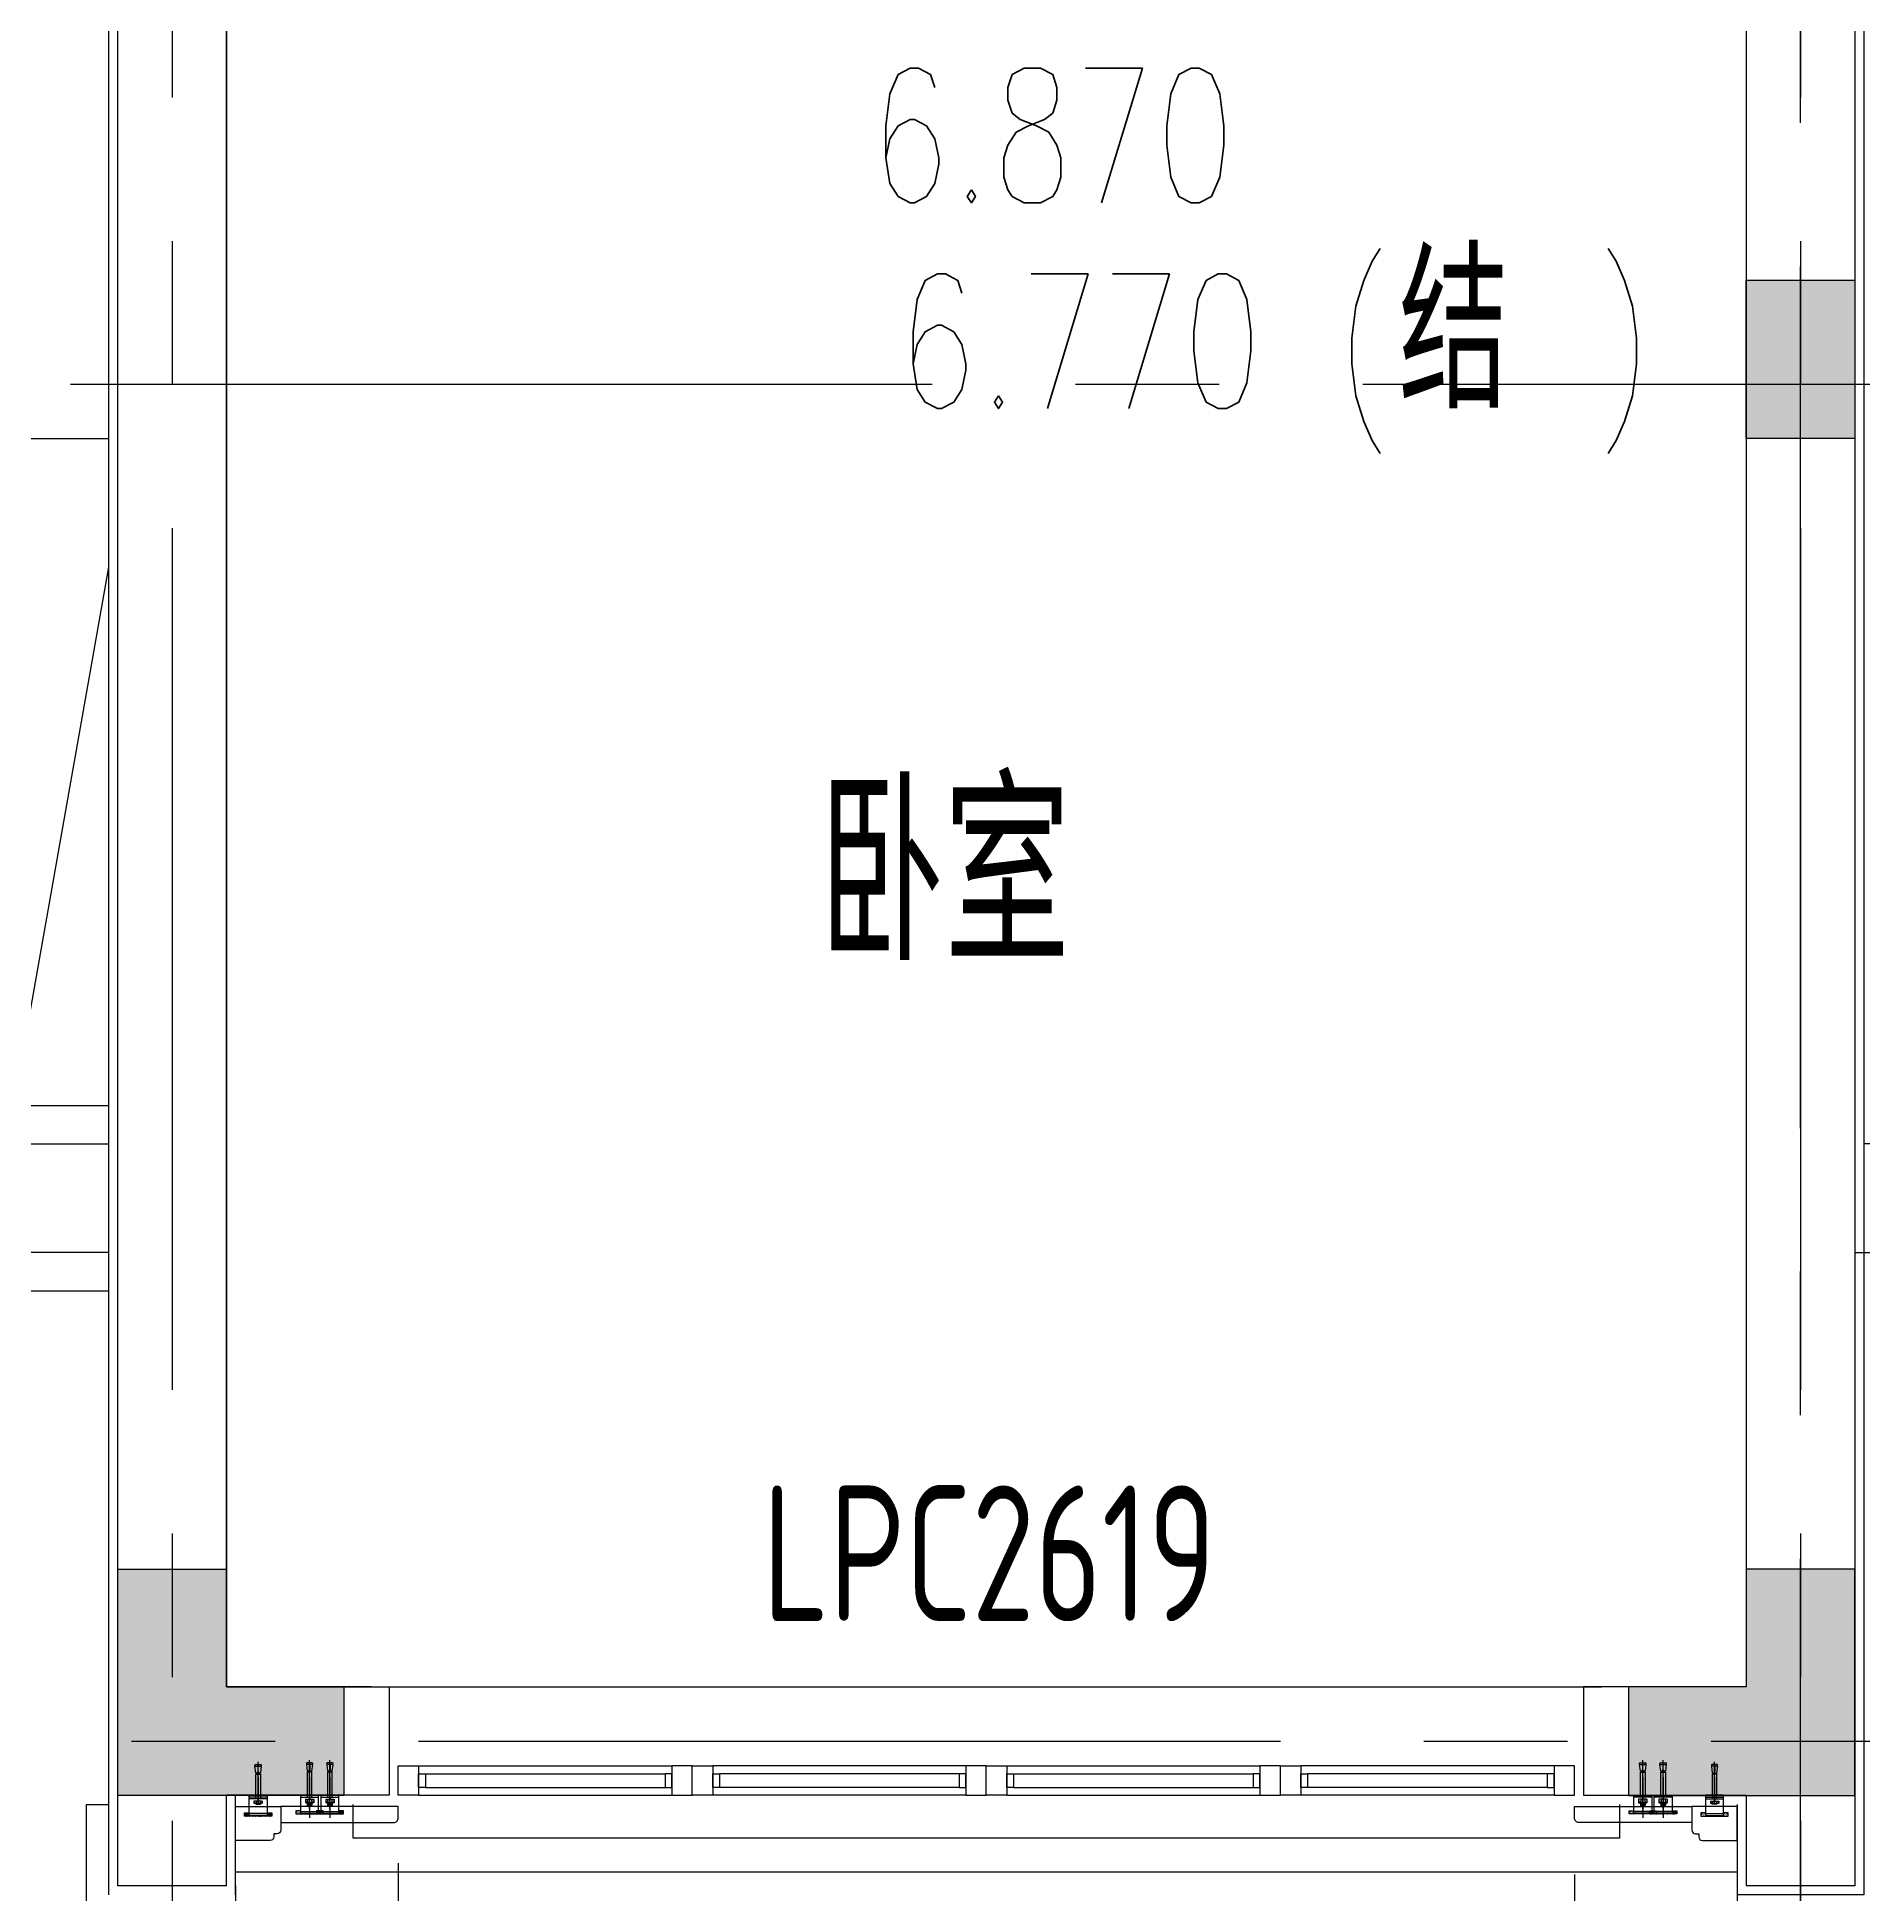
# Model space of a CAD drawing. Extents: x 296441 to 853063, y 459050 to 1117990.
# Drawn here: x 648600 to 652638, y 567787 to 571894 of the extents above; entities that cross this region are included whole.
import ezdxf
from ezdxf.enums import TextEntityAlignment as Align

# ---------------------------------------------------------------- set-up
doc = ezdxf.new("R2010")
doc.units = 0
doc.header["$LTSCALE"] = 1000
for name, pattern in [('14-GRID$0$CENTER2', [28.575, 19.05, -3.175, 3.175, -3.175]), ('CENTER', [50.8, 31.75, -6.35, 6.35, -6.35]), ('DASH', [0.35, 0.25, -0.1]), ('DOTE', [2.42, 2, -0.2, 0.02, -0.2]), ('E2-E3-FL03$0$E1-FL03$0$HIDDEN2', [4.7625, 3.175, -1.5875])]:
    doc.linetypes.add(name, pattern=pattern)
for name, color, linetype in [('0-COL-H1', 170, 'Continuous'), ('14-GRID$0$G-GRID', 9, '14-GRID$0$CENTER2'), ('20-PLAN-FL03-P$0$A-HOLE', 211, 'Continuous'), ('5PJ(配件)', 13, 'Continuous'), ('8XX(虚线)', 8, 'DASH'), ('DZ-TEXT-FL01$0$A-ROOM-IDEN', 4, 'Continuous'), ('E-TEXT-BS01-MI-14$0$A-WIND-IDEN', 33, 'Continuous'), ('E1-FL03$0$A-OVLK', 140, 'Continuous'), ('E1-FL03$0$A-WALL', 1, 'Continuous'), ('E1-FL03$0$A-WALL-FNSH', 6, 'Continuous'), ('E2-E3-FL03$0$A-OVLK', 140, 'Continuous'), ('E2-E3-FL03$0$A-SECT-WIND', 155, 'Continuous'), ('E2-E3-FL03$0$A-SECT-WOOD', 17, 'Continuous'), ('E2-E3-FL03$0$A-WALL', 1, 'Continuous'), ('E2-E3-FL03$0$E1-FL03$0$A-ELEV-HDDN', 161, 'E2-E3-FL03$0$E1-FL03$0$HIDDEN2'), ('E2-E3-FL03$0$E1-FL03$0$A-OVLK', 140, 'Continuous'), ('E2-E3-FL03$0$E1-FL03$0$A-WALL', 1, 'Continuous'), ('E2-E3-FL03$0$G-XREF', 2, 'Continuous'), ('E_OTHER', 7, 'Continuous'), ('PUB_TEXT', 7, 'Continuous'), ('WALL', 242, 'Continuous'), ('ZT0_默认图层-----PM、LM、DY、JD', 7, 'Continuous'), ('ZT1_Dim---标注---PM、LM、DY、JD', 252, 'Continuous'), ('ZT3_型材--铝断面-------------JD', 6, 'Continuous'), ('ZT3_辅材--五金件-------------JD', 13, 'Continuous')]:
    doc.layers.add(name, color=color, linetype=linetype)
doc.styles.add('_TCH_DIM', font='SIMPLEX', dxfattribs={"bigfont": 'GBCBIG'})
doc.styles.get("Standard").update_dxf_attribs({"font": 'gbenor.shx', "bigfont": 'gbcbig.shx'})
doc.styles.add('ZT-DIMSTYLE', font='ROMANS.shx', dxfattribs={"width": 0.7, "bigfont": 'CHINESE.shx'})
doc.styles.add('ZT_文字标注', font='ROMANS.shx', dxfattribs={"width": 0.7, "bigfont": '@1chinese.shx'})
doc.dimstyles.new('ZT-DIM100', dxfattribs={"dimscale": 100, "dimtxt": 2.5, "dimasz": 1.5, "dimexe": 1, "dimexo": 1, "dimgap": 0.5, "dimtad": 1, "dimdec": 0, "dimdsep": 46, "dimtxsty": 'ZT-DIMSTYLE', "dimblk": 'ARCHTICK', "dimcen": 2.5, "dimclrd": 175, "dimclre": 175, "dimclrt": 7, "dimazin": 2, "dimtfac": 1, "dimtix": 1, "dimtmove": 2, "dimatfit": 3, "dimfxl": 0, "dimarcsym": 0})

# ---------------------------------------------------------------- blocks, each defined once
blk = doc.blocks.new('*U427')
at = {"layer": 'E2-E3-FL03$0$A-SECT-WIND'}
for p, q in [((45, 32.5), (605, 32.5)), ((60, 15), (590, 15)), ((45, -32.5), (605, -32.5)), ((60, -15), (590, -15))]:
    blk.add_line(p, q, dxfattribs=at)
at = {"layer": 'E2-E3-FL03$0$A-SECT-WOOD'}
for points in [[(0, 32.5), (45, 32.5), (45, -32.5), (0, -32.5)], [(60, 15), (60, -15), (45, -15), (45, 15)], [(590, 15), (590, -15), (605, -15), (605, 15)], [(650, 32.5), (605, 32.5), (605, -32.5), (650, -32.5)]]:
    blk.add_lwpolyline(points, close=True, dxfattribs=at)
blk = doc.blocks.new('ZT_钢膨胀螺栓_M10X95')
at = {"layer": 'ZT3_辅材--五金件-------------JD', "color": 1, "linetype": 'DOTE', "ltscale": 5}
blk.add_line((-27, 0), (82, 0), dxfattribs=at)
at = {"layer": 'ZT3_辅材--五金件-------------JD'}
for p, q in [((-17.5, 5), (-19, 3.5)), ((-19, -3.5), (-19, 3.5)), ((-13, 4.2), (-18.2, 4.2)), ((-13, 5), (-17.5, 5)), ((-17.5, 5), (-17.5, -5)), ((-16, 5), (-16, -5)), ((-14.5, 5), (-14.5, -5)), ((-13, -6.9), (-13, 6.9)), ((-4.6, 9.2), (-12.5, 9.2)), ((-4.6, 4.6), (-12.5, 4.6)), ((-4.6, -9.2), (-4.6, 9.2)), ((-2, 0.7), (-4.6, -0.2)), ((-2, 0), (-4.6, -0.9)), ((0, 5), (55, 5)), ((55, 5), (55, -5)), ((57.1, 4.1), (55, 4.1)), ((57.1, 1), (55, 1)), ((57.1, 5), (72.4, 7)), ((57.1, -5), (57.1, 5)), ((72.4, 0.4), (60.5, 0.4)), ((72.4, 7), (72.4, 0.4)), ((72.4, 6.5), (74.9, 6.9)), ((76, 5.9), (76, -5.9)), ((-17.5, -5), (-19, -3.5)), ((-13, -4.2), (-18.2, -4.2)), ((-13, -5), (-17.5, -5)), ((-4.6, -4.6), (-12.5, -4.6)), ((-4.6, -9.2), (-12.5, -9.2)), ((55, -5), (0, -5)), ((57.1, -1), (55, -1)), ((57.1, -4.1), (55, -4.1)), ((72.4, -7), (57.1, -5)), ((60.5, -0.4), (72.4, -0.4)), ((72.4, -0.4), (72.4, -7)), ((74.9, -6.9), (72.4, -6.5))]:
    blk.add_line(p, q, dxfattribs=at)
for centre, radius, start, end in [((-7.4, 6.9), 5.58, 155.5673, 204.4327), ((8.6, 0), 21.6, 167.6432, 192.3568), ((59.6, 0), 1.04, 23.5782, 336.4218), ((75, 5.9), 1, 0, 97.412), ((-7.4, -6.9), 5.58, 155.5673, 204.4327), ((75, -5.9), 1, 262.588, 0)]:
    blk.add_arc(centre, radius, start, end, dxfattribs=at)
at = {"layer": 'Defpoints', "color": 250, "style": 'ZT_文字标注', "width": 0.7}
for s, p in [('M10', (-9, 7.2)), ('95', (-9, -6.2))]:
    blk.add_text(s, height=1.5, rotation=90, dxfattribs=at).set_placement(p, align=Align.MIDDLE)
blk = doc.blocks.new('*U2473')
at = {"layer": 'ZT3_辅材--五金件-------------JD', "rotation": 270}
blk.add_blockref('ZT_钢膨胀螺栓_M10X95', (0, 0), dxfattribs=at)
blk = doc.blocks.new('L形挂件')
at = {"layer": '8XX(虚线)', "ltscale": 25}
h = blk.add_hatch(dxfattribs=at)
h.set_pattern_fill('AR-SAND', color=256, scale=0.05, style=0)
h.set_pattern_definition([(52.5, (-25.0006, -59.7017), (2.44707, -0.08), [0, -1.9304, 0, -2.159, 0, -2.06375]), (82.5, (-25.0006, -59.7017), (3.58413, 2.24762), [0, -1.0414, 0, -1.7399, 0, -0.66675]), (122.5, (-25.0006, -61.2638), (0.00719, 3.95496), [0, -0.635, 0, -2.286, 0, -2.9845]), (132.5, (-25.0006, -61.2638), (1.11465, 3.81778), [0, -0.3175, 0, -1.4986, 0, -1.7145])])
edge = h.paths.add_edge_path()
edge.add_line((-34, -29.7), (-41, -29.7))
edge.add_line((-41, -29.7), (-41, -59.7))
edge.add_line((-41, -59.7), (-39.5, -59.7))
edge.add_line((-39.5, -59.7), (-39.5, -40.9))
edge.add_arc((-38.3, -40.9), 1.2, 90, 180, ccw=False)
edge.add_line((-38.3, -39.7), (-34, -39.7))
edge.add_line((-34, -39.7), (-34, -29.7))
edge = h.paths.add_edge_path()
edge.add_line((-41, -89.7), (-34, -89.7))
edge.add_line((-34, -89.7), (-34, -79.7))
edge.add_line((-34, -79.7), (-38.3, -79.7))
edge.add_arc((-38.3, -78.5), 1.2, -180, -90, ccw=False)
edge.add_line((-39.5, -78.5), (-39.5, -59.7))
edge.add_line((-39.5, -59.7), (-41, -59.7))
edge.add_line((-41, -59.7), (-41, -89.7))
h = blk.add_hatch(dxfattribs=at)
h.set_pattern_fill('AR-SAND', color=256, scale=0.05, angle=180, style=0)
h.set_pattern_definition([(52.5, (-25.0006, -104.7017), (2.44707, -0.08), [0, -1.9304, 0, -2.159, 0, -2.06375]), (82.5, (-25.0006, -104.7017), (3.58413, 2.24762), [0, -1.0414, 0, -1.7399, 0, -0.66675]), (122.5, (-25.0006, -106.2638), (0.00719, 3.95496), [0, -0.635, 0, -2.286, 0, -2.9845]), (132.5, (-25.0006, -106.2638), (1.11465, 3.81778), [0, -0.3175, 0, -1.4986, 0, -1.7145])])
edge = h.paths.add_edge_path()
edge.add_line((-41, -134.7), (-34, -134.7))
edge.add_line((-34, -134.7), (-34, -124.7))
edge.add_line((-34, -124.7), (-38.3, -124.7))
edge.add_arc((-38.3, -123.5), 1.2, -180, -90, ccw=False)
edge.add_line((-39.5, -123.5), (-39.5, -104.7))
edge.add_line((-39.5, -104.7), (-41, -104.7))
edge.add_line((-41, -104.7), (-41, -134.7))
edge = h.paths.add_edge_path()
edge.add_line((-34, -74.7), (-41, -74.7))
edge.add_line((-41, -74.7), (-41, -104.7))
edge.add_line((-41, -104.7), (-39.5, -104.7))
edge.add_line((-39.5, -104.7), (-39.5, -85.9))
edge.add_arc((-38.3, -85.9), 1.2, 90, 180, ccw=False)
edge.add_line((-38.3, -84.7), (-34, -84.7))
edge.add_line((-34, -84.7), (-34, -74.7))
at = {"color": 8}
for p, q in [((-41, -29.7), (-34, -29.7)), ((-41, -74.7), (-34, -74.7))]:
    blk.add_line(p, q, dxfattribs=at)
at = {"color": 1, "linetype": 'CENTER', "ltscale": 10}
for p, q in [((40, -59.7), (-50, -59.7)), ((40, -59.7), (-50, -59.7)), ((40, -104.7), (-50, -104.7)), ((40, -104.7), (-50, -104.7))]:
    blk.add_line(p, q, dxfattribs=at)
at = {"layer": '5PJ(配件)'}
for p, q in [((-4, -79.7), (-4, -39.7)), ((-39.5, -110.9), (-39.5, -85.9)), ((-39.5, -123.5), (-39.5, -110.9)), ((-38.3, -84.7), (-25, -84.7)), ((-35.5, -124.7), (-35.5, -84.7)), ((-25, -124.7), (-38.3, -124.7))]:
    blk.add_line(p, q, dxfattribs=at)
for points in [[(-25, -39.7), (0, -39.7)], [(0, -40.1), (0, -79.7), (-25, -79.7)], [(-25, -84.7), (0, -84.7), (0, -124.7)], [(0, -124.7), (-25, -124.7)]]:
    blk.add_lwpolyline(points, dxfattribs=at)
for centre, start, end in [((-38.3, -85.9), 90, 180), ((-38.3, -123.5), 180, 270)]:
    blk.add_arc(centre, 1.2, start, end, dxfattribs=at)
at = {"layer": '8XX(虚线)', "ltscale": 25}
for p, q in [((-41, -89.7), (-41, -29.7)), ((-34, -29.7), (-34, -39.7)), ((-41, -134.7), (-41, -74.7)), ((-34, -74.7), (-34, -84.7)), ((-34, -79.7), (-34, -89.7)), ((-34, -89.7), (-41, -89.7)), ((-34, -134.7), (-41, -134.7)), ((-34, -124.7), (-34, -134.7))]:
    blk.add_line(p, q, dxfattribs=at)
at = {"layer": '8XX(虚线)', "linetype": 'Continuous', "ltscale": 25}
for p, q in [((-39.5, -65.9), (-39.5, -40.9)), ((-38.3, -39.7), (-25, -39.7)), ((-35.5, -79.7), (-35.5, -39.7)), ((-39.5, -78.5), (-39.5, -65.9)), ((-25, -79.7), (-38.3, -79.7))]:
    blk.add_line(p, q, dxfattribs=at)
at = {"layer": '8XX(虚线)', "linetype": 'DASH', "ltscale": 25}
blk.add_line((-4, -124.7), (-4, -84.7), dxfattribs=at)
for centre, start, end in [((-38.3, -40.9), 90, 180), ((-38.3, -78.5), 180, 270)]:
    blk.add_arc(centre, 1.2, start, end, dxfattribs=at)
at = {"layer": 'ZT3_辅材--五金件-------------JD', "rotation": 90}
for p in [(-4, -59.7), (-4, -104.7)]:
    blk.add_blockref('*U2473', p, dxfattribs=at)
blk = doc.blocks.new('20180521.08271243')
at = {"layer": '8XX(虚线)', "ltscale": 25}
h = blk.add_hatch(dxfattribs=at)
h.set_pattern_fill('AR-SAND', color=256, scale=0.05, angle=360, style=0)
h.set_pattern_definition([(232.5, (-292719.11, -161804.6666), (-2.447066187, 0.080001565), [0, -1.9304, 0, -2.159, 0, -2.06375]), (262.5, (-292719.11, -161804.6666), (-3.584125503, -2.247616416), [0, -1.0414, 0, -1.7399, 0, -0.66675]), (302.5, (-292719.11, -161803.1045), (-0.007185923, -3.954961851), [0, -0.635, 0, -2.286, 0, -2.9845]), (312.5, (-292719.11, -161803.1045), (-1.114646616, -3.817782262), [0, -0.3175, 0, -1.4986, 0, -1.7145])])
edge = h.paths.add_edge_path()
edge.add_line((30, 36), (30, 29))
edge.add_line((30, 29), (20, 29))
edge.add_line((20, 29), (20, 33.3))
edge.add_arc((18.8, 33.3), 1.2, 360, 450)
edge.add_line((18.8, 34.5), (0, 34.5))
edge.add_line((0, 34.5), (0, 36))
edge.add_line((0, 36), (30, 36))
edge = h.paths.add_edge_path()
edge.add_line((-30, 29), (-30, 36))
edge.add_line((-30, 36), (0, 36))
edge.add_line((0, 36), (0, 34.5))
edge.add_line((0, 34.5), (-18.8, 34.5))
edge.add_arc((-18.8, 33.3), 1.2, 90, 180)
edge.add_line((-20, 33.3), (-20, 29))
edge.add_line((-20, 29), (-30, 29))
at = {"color": 8}
blk.add_line((-30, 36, 0), (-30, 29, 0), dxfattribs=at)
at = {"color": 1, "linetype": 'CENTER', "ltscale": 10}
blk.add_line((0, -50), (0, 9.5), dxfattribs=at)
blk.add_line((0, -50), (0, 9.5), dxfattribs=at)
at = {"layer": '5PJ(配件)'}
for p, q in [((-20, 33.3, 0), (-20, 30, 0)), ((20, 30.5, 0), (-20, 30.5, 0)), ((6.2, 34.5, 0), (-18.8, 34.5, 0)), ((18.8, 34.5, 0), (6.2, 34.5, 0)), ((20, 30, 0), (20, 33.3, 0)), ((20, -2), (-20, -2)), ((20, -6), (-20, -6))]:
    blk.add_line(p, q, dxfattribs=at)
for points in [[(-20, 30), (-20, -10), (20, -10)], [(20, -10), (20, 30)]]:
    blk.add_lwpolyline(points, dxfattribs=at)
for centre, start, end in [((-18.8, 33.3, 0), 90, 180), ((18.8, 33.3, 0), 0, 90)]:
    blk.add_arc(centre, 1.2, start, end, dxfattribs=at)
at = {"layer": '8XX(虚线)', "ltscale": 25}
for p, q in [((30, 36, 0), (-30, 36, 0)), ((-30, 29, 0), (-20, 29, 0)), ((-25, 29, 0), (-20, 29, 0)), ((20, 29, 0), (30, 29, 0)), ((30, 29, 0), (30, 36, 0))]:
    blk.add_line(p, q, dxfattribs=at)
at = {"layer": 'ZT3_辅材--五金件-------------JD'}
for p, q in [((-9.2, 2.6), (-9.2, 7.5)), ((9.2, 2.6), (-9.2, 2.6)), ((6.9, 8), (-6.9, 8)), ((-5, 8), (-5, 9.5)), ((-5, 9.5), (5, 9.5)), ((-4.6, 2.6), (-4.6, 7.5)), ((-4.3, 8), (-4.3, 9.5)), ((-0.7, 0), (0.2, 2.6)), ((0, 0), (0.9, 2.6)), ((4.2, 8), (4.2, 9.5)), ((4.6, 2.6), (4.6, 7.5)), ((5, 8), (5, 9.5)), ((9.2, 2.6), (9.2, 7.5)), ((-5, -2), (-5, -57)), ((5, -57), (5, -2)), ((-5, -59.1), (-7, -74.4)), ((-7, -74.4), (-0.4, -74.4)), ((-6.5, -74.4), (-6.9, -76.9)), ((-5.9, -78), (5.9, -78)), ((-5, -57), (5, -57)), ((5, -59.1), (-5, -59.1)), ((-4.1, -59.1), (-4.1, -57)), ((-1, -59.1), (-1, -57)), ((-0.4, -74.4), (-0.4, -62.5)), ((0.4, -62.5), (0.4, -74.4)), ((0.4, -74.4), (7, -74.4)), ((1, -59.1), (1, -57)), ((4.1, -59.1), (4.1, -57)), ((7, -74.4), (5, -59.1)), ((6.9, -76.9), (6.5, -74.4))]:
    blk.add_line(p, q, dxfattribs=at)
at = {"layer": 'ZT3_辅材--五金件-------------JD', "color": 1, "linetype": 'DOTE', "ltscale": 5}
blk.add_line((0, 9.5), (0, -84), dxfattribs=at)
at = {"layer": 'ZT3_辅材--五金件-------------JD'}
for centre, radius, start, end in [((-6.9, 2.4), 5.58, 65.5673, 114.4327), ((0, -13.6), 21.6, 77.6432, 102.3568), ((6.9, 2.4), 5.58, 65.5673, 114.4327), ((-5.9, -77), 1, 172.588, 270), ((0, -61.6), 1.04, 293.5782, 246.4218), ((5.9, -77), 1, 270, 7.412)]:
    blk.add_arc(centre, radius, start, end, dxfattribs=at)
at = {"layer": 'Defpoints', "color": 250, "style": 'ZT_文字标注', "text_generation_flag": 4, "width": 0.7}
for s, p in [('M10', (-7.2, 7)), ('95', (6.2, 7))]:
    blk.add_text(s, height=1.5, rotation=180, dxfattribs=at).set_placement(p, align=Align.MIDDLE)
blk = doc.blocks.new('20191022140936')
at = {"layer": 'ZT3_型材--铝断面-------------JD', "ltscale": 0.02, "elevation": 0}
blk.add_lwpolyline([(-260, -25), (-260, -77, -0.414214), (-268, -85), (-275, -85), (-275, -92, -0.414214), (-283, -100), (-360, -100), (-360, -25), (-260, -25)], format="xyb", dxfattribs=at)
blk.add_lwpolyline([(-260, -25), (-260, -60), (-10, -60, 0.414214), (0, -50), (0, -25)], format="xyb", close=True, dxfattribs=at)
at = {"layer": 'ZT0_默认图层-----PM、LM、DY、JD', "ltscale": 10, "xscale": -1, "rotation": 180}
blk.add_blockref('20180521.08271243', (-309.9, -10), dxfattribs=at)
at = {"layer": 'ZT1_Dim---标注---PM、LM、DY、JD', "ltscale": 10, "xscale": -1, "rotation": 270}
blk.add_blockref('L形挂件', (-91.5, 0), dxfattribs=at)
blk = doc.blocks.new('HHHH23')
at = {"layer": 'E1-FL03$0$A-OVLK'}
for p, q in [((923034.2, 410652.8), (923034.2, 408502.8)), ((923034.2, 410652.8), (923084.2, 410652.8)), ((926684.2, 410502.8), (923364.2, 410502.8)), ((926684.2, 410502.8), (926684.2, 410333.8))]:
    blk.add_line(p, q, dxfattribs=at)
at = {"layer": 'E1-FL03$0$A-WALL'}
for p, q in [((932704.2, 410672.8), (932704.2, 422612.8)), ((923104.2, 410472.8), (923104.2, 410672.8)), ((923344.2, 410472.8), (923344.2, 410672.8)), ((923344.2, 410472.8), (923104.2, 410472.8))]:
    blk.add_line(p, q, dxfattribs=at)
at = {"layer": 'E1-FL03$0$A-WALL-FNSH'}
for p, q in [((932684.2, 410652.8), (932684.2, 422632.8)), ((926964.2, 414792.8), (926964.2, 410452.8)), ((923084.2, 410452.8), (923084.2, 410672.8)), ((923364.2, 410452.8), (923364.2, 410672.8)), ((926684.2, 410652.8), (926684.2, 410452.8)), ((926964.2, 410452.8), (926684.2, 410452.8))]:
    blk.add_line(p, q, dxfattribs=at)
at = {"layer": 'E2-E3-FL03$0$A-OVLK'}
blk.add_line((923664.2, 410912.8), (926384.2, 410912.8), dxfattribs=at)
blk.add_lwpolyline([(926424.2, 410652.8), (926424.2, 410577.8), (923624.2, 410577.8), (923624.2, 410652.8)], dxfattribs=at)
at = {"layer": 'E2-E3-FL03$0$A-WALL'}
for p, q in [((923344.2, 412454.7), (923344.2, 410912.8)), ((926704.2, 411627.9), (926704.2, 410912.8)), ((926944.2, 411627.9), (926944.2, 410672.8)), ((923664.2, 410912.8), (923344.2, 410912.8)), ((923664.2, 410672.8), (923604.2, 410672.8))]:
    blk.add_line(p, q, dxfattribs=at)
for points in [[(923344.2, 414872.8), (923344.2, 410912.8)], [(923344.2, 410912.8), (923704.2, 410912.8), (923704.2, 410672.8), (923344.2, 410672.8)], [(926704.2, 410912.8), (926344.2, 410912.8), (926344.2, 410672.8), (926704.2, 410672.8)]]:
    blk.add_lwpolyline(points, dxfattribs=at)
at = {"layer": 'E2-E3-FL03$0$E1-FL03$0$A-ELEV-HDDN'}
for points in [[(926944.2, 411872.7), (927244.2, 411872.7), (927244.2, 412112.8), (926964.2, 412112.8)], [(932684.2, 411872.7), (932404.2, 411872.7), (932404.2, 412112.8), (932684.2, 412112.8)]]:
    blk.add_lwpolyline(points, dxfattribs=at)
at = {"layer": 'E2-E3-FL03$0$E1-FL03$0$A-OVLK'}
blk.add_line((931294.2, 413672.8), (932684.2, 413672.8), dxfattribs=at)
blk.add_lwpolyline([(932684.2, 411787.7), (932319.2, 411787.7), (932319.2, 412197.8), (932684.2, 412197.8)], dxfattribs=at)
at = {"layer": 'E2-E3-FL03$0$E1-FL03$0$A-WALL'}
for p, q in [((923344.2, 410912.8), (923344.2, 414872.8)), ((926704.2, 414782.8), (926704.2, 410912.8)), ((926944.2, 414782.8), (926944.2, 410672.8))]:
    blk.add_line(p, q, dxfattribs=at)
at = {"layer": 'WALL'}
for p, q in [((926944.2, 410792.8), (926944.2, 410472.8)), ((926704.2, 410672.8), (926704.2, 410472.8)), ((926944.2, 410472.8), (926704.2, 410472.8))]:
    blk.add_line(p, q, dxfattribs=at)
at = {"layer": 'E2-E3-FL03$0$G-XREF'}
for p in [(923724.2, 410705.3), (925024.2, 410705.3)]:
    blk.add_blockref('*U427', p, dxfattribs=at)
at = {"layer": 'E2-E3-FL03$0$G-XREF', "xscale": -1}
for p in [(925024.2, 410705.3), (926324.2, 410705.3)]:
    blk.add_blockref('*U427', p, dxfattribs=at)
at = {"layer": 'ZT1_Dim---标注---PM、LM、DY、JD', "ltscale": 1000}
blk.add_blockref('20191022140936', (923724.2, 410672.8), dxfattribs=at)
at = {"layer": 'ZT1_Dim---标注---PM、LM、DY、JD', "ltscale": 1000, "xscale": -1}
blk.add_blockref('20191022140936', (926324.2, 410672.8), dxfattribs=at)
blk = doc.blocks.new('WWWE12')
at = {"layer": 'DZ-TEXT-FL01$0$A-ROOM-IDEN'}
blk.add_text('卧室', height=385.82, dxfattribs=at).set_placement((860710.6, 412516.5))
at = {"layer": 'E-TEXT-BS01-MI-14$0$A-WIND-IDEN', "color": 2, "width": 0.8}
blk.add_text('LPC2619', height=300, dxfattribs=at).set_placement((860586.4, 411057.8))
at = {"layer": 'PUB_TEXT', "style": '_TCH_DIM', "width": 0.705882}
for s, p in [('6.870', (860823.3, 414193.7)), ('(', (861853.3, 413738.7)), (')', (862429, 413738.7)), ('6.770', (860883.3, 413738.7))]:
    blk.add_text(s, height=297.5, dxfattribs=at).set_placement(p)
at = {"layer": 'PUB_TEXT', "style": '_TCH_DIM'}
blk.add_text('结', height=337.6, dxfattribs=at).set_placement((861993.3, 413738.7))
blk = doc.blocks.new('_ArchTick')
at = {"color": 0, "linetype": 'ByBlock', "const_width": 0.4}
blk.add_lwpolyline([(-0.5, -0.5), (0.5, 0.5)], dxfattribs=at)
blk = doc.blocks.new('*D1295')
at = {"layer": 'Defpoints', "color": 0, "ltscale": 1000, "transparency": 16777216}
for p in [(651998.5, 567932.2), (652358.5, 567932.2), (652358.5, 567066.3)]:
    blk.add_point(p, dxfattribs=at)
at = {"layer": 'ZT1_Dim---标注---PM、LM、DY、JD', "color": 175, "linetype": 'ByBlock', "lineweight": -2, "ltscale": 1000, "transparency": 16777216}
for p, q in [((651998.5, 567832.2), (651998.5, 566966.3)), ((652358.5, 567832.2), (652358.5, 566966.3)), ((651998.5, 567066.3), (651848.5, 567066.3)), ((651998.5, 567066.3), (652358.5, 567066.3)), ((652358.5, 567066.3), (652508.5, 567066.3))]:
    blk.add_line(p, q, dxfattribs=at)
at = {"layer": 'ZT1_Dim---标注---PM、LM、DY、JD', "color": 175, "lineweight": -2, "ltscale": 1000, "transparency": 16777216, "xscale": 150, "yscale": 150, "zscale": 150}
blk.add_blockref('_ArchTick', (651998.5, 567066.3), dxfattribs=at)
at = {"layer": 'ZT1_Dim---标注---PM、LM、DY、JD', "color": 175, "lineweight": -2, "ltscale": 1000, "transparency": 16777216, "xscale": 150, "yscale": 150, "zscale": 150, "rotation": 180}
blk.add_blockref('_ArchTick', (652358.5, 567066.3), dxfattribs=at)
at = {"layer": 'ZT1_Dim---标注---PM、LM、DY、JD', "color": 7, "ltscale": 1000, "transparency": 16777216, "insert": (652178.5, 567241.3), "char_height": 250, "attachment_point": 5, "style": 'ZT-DIMSTYLE'}
blk.add_mtext('360', dxfattribs=at)
blk = doc.blocks.new('*D1296')
at = {"layer": 'Defpoints', "color": 0, "ltscale": 1000, "transparency": 16777216}
for p in [(649398.5, 567957.2, 0), (651998.5, 567932.2), (651998.5, 567066.3)]:
    blk.add_point(p, dxfattribs=at)
at = {"layer": 'ZT1_Dim---标注---PM、LM、DY、JD', "color": 175, "linetype": 'ByBlock', "lineweight": -2, "ltscale": 1000, "transparency": 16777216}
for p, q in [((649398.5, 567857.2), (649398.5, 566966.3)), ((651998.5, 567832.2), (651998.5, 566966.3)), ((649398.5, 567066.3), (651998.5, 567066.3))]:
    blk.add_line(p, q, dxfattribs=at)
at = {"layer": 'ZT1_Dim---标注---PM、LM、DY、JD', "color": 175, "lineweight": -2, "ltscale": 1000, "transparency": 16777216, "xscale": 150, "yscale": 150, "zscale": 150, "rotation": 180}
blk.add_blockref('_ArchTick', (649398.5, 567066.3), dxfattribs=at)
at = {"layer": 'ZT1_Dim---标注---PM、LM、DY、JD', "color": 175, "lineweight": -2, "ltscale": 1000, "transparency": 16777216, "xscale": 150, "yscale": 150, "zscale": 150}
blk.add_blockref('_ArchTick', (651998.5, 567066.3), dxfattribs=at)
at = {"layer": 'ZT1_Dim---标注---PM、LM、DY、JD', "color": 7, "ltscale": 1000, "transparency": 16777216, "insert": (650698.5, 567241.3), "char_height": 250, "attachment_point": 5, "style": 'ZT-DIMSTYLE'}
blk.add_mtext('2600', dxfattribs=at)
blk = doc.blocks.new('*D1297')
at = {"layer": 'Defpoints', "color": 0, "ltscale": 1000, "transparency": 16777216}
for p in [(649398.5, 567957.2, 0), (649038.5, 567907.2, 0), (649398.5, 567066.3)]:
    blk.add_point(p, dxfattribs=at)
at = {"layer": 'ZT1_Dim---标注---PM、LM、DY、JD', "color": 175, "linetype": 'ByBlock', "lineweight": -2, "ltscale": 1000, "transparency": 16777216}
for p, q in [((649398.5, 567857.2), (649398.5, 566966.3)), ((649038.5, 567807.2), (649038.5, 566966.3)), ((649038.5, 567066.3), (648888.5, 567066.3)), ((649038.5, 567066.3), (649398.5, 567066.3)), ((649398.5, 567066.3), (649548.5, 567066.3))]:
    blk.add_line(p, q, dxfattribs=at)
at = {"layer": 'ZT1_Dim---标注---PM、LM、DY、JD', "color": 175, "lineweight": -2, "ltscale": 1000, "transparency": 16777216, "xscale": 150, "yscale": 150, "zscale": 150}
blk.add_blockref('_ArchTick', (649038.5, 567066.3), dxfattribs=at)
at = {"layer": 'ZT1_Dim---标注---PM、LM、DY、JD', "color": 175, "lineweight": -2, "ltscale": 1000, "transparency": 16777216, "xscale": 150, "yscale": 150, "zscale": 150, "rotation": 180}
blk.add_blockref('_ArchTick', (649398.5, 567066.3), dxfattribs=at)
at = {"layer": 'ZT1_Dim---标注---PM、LM、DY、JD', "color": 7, "ltscale": 1000, "transparency": 16777216, "insert": (649218.5, 567241.3), "char_height": 250, "attachment_point": 5, "style": 'ZT-DIMSTYLE'}
blk.add_mtext('360', dxfattribs=at)

msp = doc.modelspace()

# ---------------------------------------------------------------- linework, layer by layer
at = {"layer": '0-COL-H1'}
for p, q in [((652378.4, 568507.2, 0), (652378.4, 568247.2, 0)), ((652618.4, 568507.2, 0), (652378.4, 568507.2, 0)), ((652618.4, 568007.2, 0), (652618.4, 568507.2, 0)), ((652378.4, 568247.2, 0), (652118.4, 568247.2, 0)), ((652118.4, 568247.2, 0), (652118.4, 568007.2, 0)), ((652118.4, 568007.2, 0), (652618.4, 568007.2, 0))]:
    msp.add_line(p, q, dxfattribs=at)
at = {"layer": '0-COL-H1', "elevation": 0}
for points in [[(652378.4, 571357.2), (652618.4, 571357.2), (652618.4, 571007.2), (652378.4, 571007.2)], [(649018.4, 568507.2), (649018.4, 568247.2), (649278.4, 568247.2), (649278.4, 568007.2), (648778.4, 568007.2), (648778.4, 568507.2)]]:
    msp.add_lwpolyline(points, close=True, dxfattribs=at)
at = {"layer": '0-COL-H1', "color": 254}
for points in [[(652618.4, 571007.2, 0), (652618.4, 571357.2, 0), (652378.4, 571007.2, 0), (652378.4, 571357.2, 0)], [(649018.4, 568507.2, 0), (648778.4, 568507.2, 0), (649018.4, 568247.2, 0), (648778.4, 568007.2, 0)], [(652378.4, 568507.2, 0), (652618.4, 568507.2, 0), (652378.4, 568247.2, 0), (652618.4, 568007.2, 0)], [(649018.4, 568247.2, 0), (648778.4, 568007.2, 0), (649278.4, 568247.2, 0), (649278.4, 568007.2, 0)], [(652378.4, 568247.2, 0), (652618.4, 568007.2, 0), (652118.4, 568247.2, 0), (652118.4, 568007.2, 0)]]:
    msp.add_solid(points, dxfattribs=at)
at = {"layer": '14-GRID$0$G-GRID', "color": 8, "ltscale": 0.1}
for p, q in [((648898.5, 590811), (648898.5, 558052.5)), ((652498.5, 590811), (652498.5, 558052.5)), ((652498.5, 558052.5), (652498.5, 575627.2)), ((620098.5, 571127.2), (674432.5, 571127.2)), ((595151, 568127.2), (674432.5, 568127.2))]:
    msp.add_line(p, q, dxfattribs=at)
at = {"layer": '20-PLAN-FL03-P$0$A-HOLE'}
msp.add_line((647270.9, 562316.1), (648758.5, 570722.2), dxfattribs=at)
at = {"layer": 'E1-FL03$0$A-WALL'}
msp.add_line((648778.5, 568007.2), (648778.5, 579947.2), dxfattribs=at)
at = {"layer": 'E1-FL03$0$A-WALL-FNSH'}
msp.add_line((648758.5, 567987.2), (648758.5, 579967.2), dxfattribs=at)

# ---------------------------------------------------------------- block references
at = {"layer": 'E_OTHER'}
for name, p in [('WWWE12', (-210382.9, 157334.5, 0)), ('HHHH23', (-283925.7, 157334.5)), ('HHHH23', (-274325.7, 157334.5))]:
    msp.add_blockref(name, p, dxfattribs=at)

# ---------------------------------------------------------------- dimensions: what is measured, and where the dimension line sits
at = {"layer": 'ZT1_Dim---标注---PM、LM、DY、JD', "ltscale": 1000}
for base, p1, p2, picture, middle in [((649398.5, 567066.3, 0), (649038.5, 567907.2, 0), (649398.5, 567957.2, 0), '*D1297', (649218.5, 567241.3, 0)), ((651998.5, 567066.3, 0), (649398.5, 567957.2, 0), (651998.5, 567932.2, 0), '*D1296', (650698.5, 567241.3, 0)), ((652358.5, 567066.3, 0), (651998.5, 567932.2, 0), (652358.5, 567932.2, 0), '*D1295', (652178.5, 567241.3, 0))]:
    dim = msp.add_linear_dim(base=base, p1=p1, p2=p2, dimstyle='ZT-DIM100', dxfattribs=at)
    dim.commit()
    dim.dimension.update_dxf_attribs({"geometry": picture, "text_midpoint": middle})

doc.saveas('drawing.dxf')
